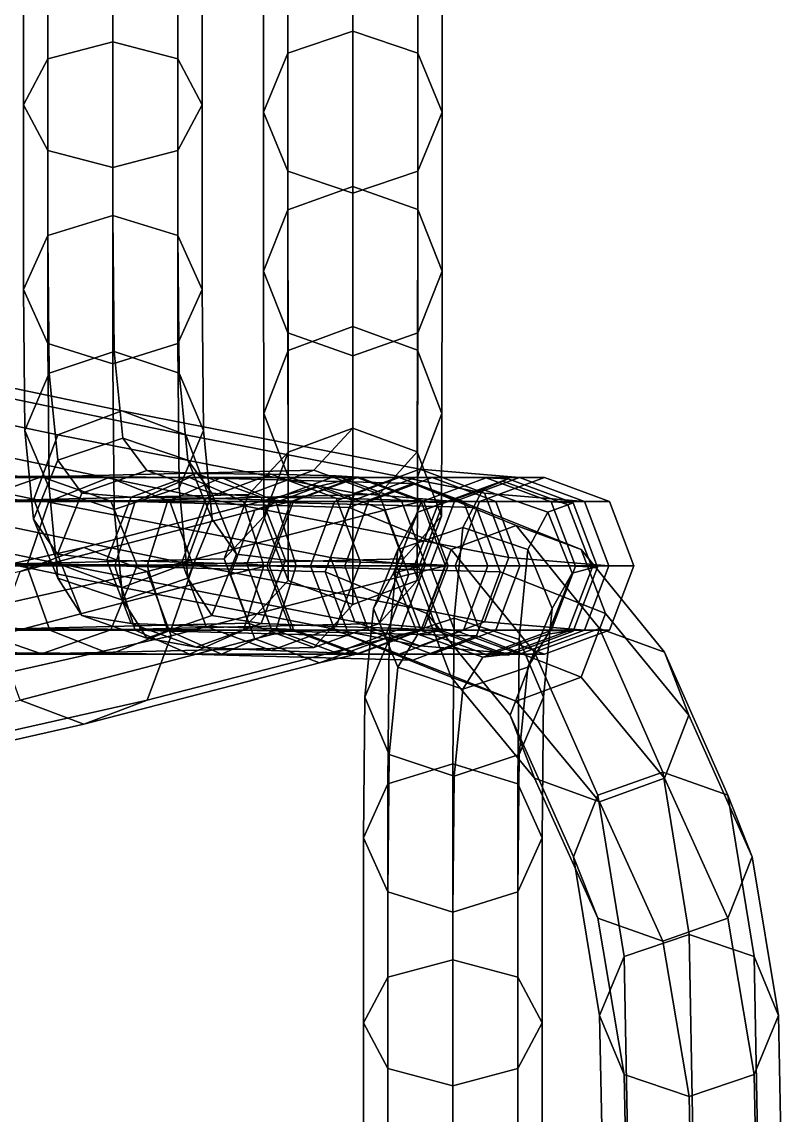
# Model space of a CAD drawing. Extents: x -10488 to 99756, y -124897 to 159397.
# Drawn here: x 80747 to 99756, y -13782 to 13546 of the extents above; entities that cross this region are included whole.
import ezdxf

# ---------------------------------------------------------------- set-up
doc = ezdxf.new("R2010")
doc.units = 0

msp = doc.modelspace()

# ---------------------------------------------------------------- linework, layer by layer
for points in [[(81396.203125, 12617.636719, -180834.734375), (83021.203125, 13046.488281, -181221.421875), (83021.203125, 18134.632813, -176737.9375), (81396.203125, 17818.626953, -176256.90625)], [(83021.203125, 13046.488281, -181221.421875), (84646.203125, 12617.636719, -180834.734375), (84646.203125, 17818.626953, -176256.90625), (83021.203125, 18134.632813, -176737.9375)], [(80786.828125, 11474.033203, -179803.578125), (81396.203125, 12617.636719, -180834.734375), (81396.203125, 17818.626953, -176256.90625), (80786.828125, 16975.945313, -174974.15625)], [(85255.578125, 11474.033203, -179803.578125), (85255.578125, 16975.945313, -174974.15625), (84646.203125, 17818.626953, -176256.90625), (84646.203125, 12617.636719, -180834.734375)], [(87396.203125, 17366.052734, -202742), (89021.203125, 17858.056641, -202438.875), (89021.15625, 13314.003906, -196696.703125), (87396.5, 12761.798828, -196919.015625)], [(89021.203125, 17858.056641, -202438.875), (90646.203125, 17366.052734, -202742), (90645.820313, 12762.0625, -196918.984375), (89021.15625, 13314.003906, -196696.703125)], [(86786.828125, 16054.041016, -203550.328125), (87396.203125, 17366.052734, -202742), (87396.5, 12761.798828, -196919.015625), (86787.25, 11289.683594, -197511.828125)], [(91255.578125, 16054.041016, -203550.328125), (91255.070313, 11289.786133, -197511.78125), (90645.820313, 12762.0625, -196918.984375), (90646.203125, 17366.052734, -202742)], [(81396.203125, 10330.428711, -178772.421875), (80786.828125, 11474.033203, -179803.578125), (80786.828125, 16975.945313, -174974.15625), (81396.203125, 16133.265625, -173691.390625)], [(84646.203125, 10330.428711, -178772.421875), (84646.203125, 16133.265625, -173691.390625), (85255.578125, 16975.945313, -174974.15625), (85255.578125, 11474.033203, -179803.578125)], [(81396.203125, 10330.428711, -178772.421875), (81396.203125, 16133.265625, -173691.390625), (83021.203125, 15817.260742, -173210.34375), (83021.203125, 9901.577148, -178385.734375)], [(83021.203125, 9901.577148, -178385.734375), (83021.203125, 15817.260742, -173210.34375), (84646.203125, 16133.265625, -173691.390625), (84646.203125, 10330.428711, -178772.421875)], [(87396.203125, 14742.02832, -204358.65625), (86786.828125, 16054.041016, -203550.328125), (86787.25, 11289.683594, -197511.828125), (87396.5, 9817.597656, -198104.625)], [(90646.203125, 14742.02832, -204358.65625), (90645.820313, 9817.482422, -198104.59375), (91255.070313, 11289.786133, -197511.78125), (91255.578125, 16054.041016, -203550.328125)], [(87396.203125, 14742.02832, -204358.65625), (87396.5, 9817.597656, -198104.625), (89021.15625, 9265.466797, -198326.90625), (89021.203125, 14250.023438, -204661.78125)], [(89021.203125, 14250.023438, -204661.78125), (89021.15625, 9265.466797, -198326.90625), (90645.820313, 9817.482422, -198104.59375), (90646.203125, 14742.02832, -204358.65625)], [(87396.5, 12761.798828, -196919.015625), (89021.15625, 13314.003906, -196696.703125), (89020.835938, 9427.728516, -189917.59375), (87398.546875, 8849.886719, -190074.25)], [(89021.15625, 13314.003906, -196696.703125), (90645.820313, 12762.0625, -196918.984375), (90643.125, 8851.998047, -190074), (89020.835938, 9427.728516, -189917.59375)], [(81396.203125, 8201.693359, -185855.765625), (83021.203125, 8707.628906, -186160.0625), (83021.203125, 13046.488281, -181221.421875), (81396.203125, 12617.636719, -180834.734375)], [(83021.203125, 8707.628906, -186160.0625), (84646.203125, 8201.693359, -185855.765625), (84646.203125, 12617.636719, -180834.734375), (83021.203125, 13046.488281, -181221.421875)], [(80786.828125, 6852.533691, -185044.28125), (81396.203125, 8201.693359, -185855.765625), (81396.203125, 12617.636719, -180834.734375), (80786.828125, 11474.033203, -179803.578125)], [(85255.578125, 6852.533691, -185044.28125), (85255.578125, 11474.033203, -179803.578125), (84646.203125, 12617.636719, -180834.734375), (84646.203125, 8201.693359, -185855.765625)], [(86787.25, 11289.683594, -197511.828125), (87396.5, 12761.798828, -196919.015625), (87398.546875, 8849.886719, -190074.25), (86790.1875, 7312.435547, -190491.71875)], [(91255.070313, 11289.786133, -197511.78125), (91251.484375, 7313.256348, -190491.390625), (90643.125, 8851.998047, -190074), (90645.820313, 12762.0625, -196918.984375)], [(81396.203125, 5503.374023, -184232.8125), (80786.828125, 6852.533691, -185044.28125), (80786.828125, 11474.033203, -179803.578125), (81396.203125, 10330.428711, -178772.421875)], [(84646.203125, 5503.374023, -184232.8125), (84646.203125, 10330.428711, -178772.421875), (85255.578125, 11474.033203, -179803.578125), (85255.578125, 6852.533691, -185044.28125)], [(87396.5, 9817.597656, -198104.625), (86787.25, 11289.683594, -197511.828125), (86790.1875, 7312.435547, -190491.71875), (87398.546875, 5775.208496, -190909.09375)], [(90645.820313, 9817.482422, -198104.59375), (90643.125, 5774.291016, -190908.875), (91251.484375, 7313.256348, -190491.390625), (91255.070313, 11289.786133, -197511.78125)], [(81396.203125, 5503.374023, -184232.8125), (81396.203125, 10330.428711, -178772.421875), (83021.203125, 9901.577148, -178385.734375), (83021.203125, 4997.439453, -183928.515625)], [(83021.203125, 4997.439453, -183928.515625), (83021.203125, 9901.577148, -178385.734375), (84646.203125, 10330.428711, -178772.421875), (84646.203125, 5503.374023, -184232.8125)], [(87396.5, 9817.597656, -198104.625), (87398.546875, 5775.208496, -190909.09375), (89020.835938, 5197.963867, -191065.515625), (89021.15625, 9265.466797, -198326.90625)], [(89021.15625, 9265.466797, -198326.90625), (89020.835938, 5197.963867, -191065.515625), (90643.125, 5774.291016, -190908.875), (90645.820313, 9817.482422, -198104.59375)], [(89020.140625, 5927.385742, -182869.0625), (87402.929688, 5332.072266, -182989.203125), (87398.546875, 8849.886719, -190074.25), (89020.835938, 9427.728516, -189917.59375)], [(90637.351563, 5338.141602, -182920.828125), (89020.140625, 5927.385742, -182869.0625), (89020.835938, 9427.728516, -189917.59375), (90643.125, 8851.998047, -190074)], [(86790.1875, 7312.435547, -190491.71875), (87398.546875, 8849.886719, -190074.25), (87402.929688, 5332.072266, -182989.203125), (86796.476563, 3754.517578, -183231.25)], [(91251.484375, 7313.256348, -190491.390625), (91243.8125, 3756.877197, -183137.25), (90637.351563, 5338.141602, -182920.828125), (90643.125, 8851.998047, -190074)], [(81427.453125, 4767.807129, -191434.546875), (83052.453125, 5306.128418, -191698.171875), (83021.203125, 8707.628906, -186160.0625), (81396.203125, 8201.693359, -185855.765625)], [(83052.453125, 5306.128418, -191698.171875), (84677.453125, 4767.807129, -191434.546875), (84646.203125, 8201.693359, -185855.765625), (83021.203125, 8707.628906, -186160.0625)], [(80818.078125, 3332.283203, -190731.53125), (81427.453125, 4767.807129, -191434.546875), (81396.203125, 8201.693359, -185855.765625), (80786.828125, 6852.533691, -185044.28125)], [(85286.828125, 3332.283203, -190731.53125), (85255.578125, 6852.533691, -185044.28125), (84646.203125, 8201.693359, -185855.765625), (84677.453125, 4767.807129, -191434.546875)], [(87398.546875, 5775.208496, -190909.09375), (86790.1875, 7312.435547, -190491.71875), (86796.476563, 3754.517578, -183231.25), (87402.9375, 2177.606201, -183447.65625)], [(90643.125, 5774.291016, -190908.875), (90637.351563, 2174.969238, -183379.3125), (91243.8125, 3756.877197, -183137.25), (91251.484375, 7313.256348, -190491.390625)], [(68262.5625, 6950.715332, -131758.921875), (83243.015625, 3825.715332, -119974.117188), (81644.054688, 3223.247314, -118565.539063), (66712.429688, 6348.247559, -130011.34375)], [(69818.679688, 6348.247559, -133505.65625), (84844.054688, 3223.247314, -121382.40625), (83243.015625, 3825.715332, -119974.117188), (68262.5625, 6950.715332, -131758.921875)], [(81427.453125, 1896.759277, -190028.515625), (80818.078125, 3332.283203, -190731.53125), (80786.828125, 6852.533691, -185044.28125), (81396.203125, 5503.374023, -184232.8125)], [(84677.453125, 1896.759277, -190028.515625), (84646.203125, 5503.374023, -184232.8125), (85255.578125, 6852.533691, -185044.28125), (85286.828125, 3332.283203, -190731.53125)], [(81044.921875, 1616.666748, -118037.265625), (66132.507813, 4741.666992, -129355.820313), (66712.429688, 6348.247559, -130011.34375), (81644.054688, 3223.247314, -118565.539063)], [(84844.054688, 3223.247314, -121382.40625), (69818.679688, 6348.247559, -133505.65625), (70414.578125, 4741.666992, -134158.953125), (85448.742188, 1616.666626, -121909.90625)], [(89020.835938, 5197.963867, -191065.515625), (87398.546875, 5775.208496, -190909.09375), (87402.9375, 2177.606201, -183447.65625), (89020.148438, 1584.008911, -183499.4375)], [(89019.726563, 3392.354004, -176278.40625), (87405.5625, 2786.267578, -176578.328125), (87402.929688, 5332.072266, -182989.203125), (89020.140625, 5927.385742, -182869.0625)], [(90633.890625, 2794.711914, -176035.75), (89019.726563, 3392.354004, -176278.40625), (89020.140625, 5927.385742, -182869.0625), (90637.351563, 5338.141602, -182920.828125)], [(90643.125, 5774.291016, -190908.875), (89020.835938, 5197.963867, -191065.515625), (89020.148438, 1584.008911, -183499.4375), (90637.351563, 2174.969238, -183379.3125)], [(81427.453125, 1896.759277, -190028.515625), (81396.203125, 5503.374023, -184232.8125), (83021.203125, 4997.439453, -183928.515625), (83052.453125, 1358.437866, -189764.890625)], [(83052.453125, 1358.437866, -189764.890625), (83021.203125, 4997.439453, -183928.515625), (84646.203125, 5503.374023, -184232.8125), (84677.453125, 1896.759277, -190028.515625)], [(81646.203125, 2585.907227, -197201.40625), (83271.203125, 3137.566162, -197421.484375), (83052.453125, 5306.128418, -191698.171875), (81427.453125, 4767.807129, -191434.546875)], [(83271.203125, 3137.566162, -197421.484375), (84896.203125, 2585.907227, -197201.390625), (84677.453125, 4767.807129, -191434.546875), (83052.453125, 5306.128418, -191698.171875)], [(86796.476563, 3754.517578, -183231.25), (87402.929688, 5332.072266, -182989.203125), (87405.5625, 2786.267578, -176578.328125), (86800.25, 1183.876953, -176756.421875)], [(91243.8125, 3756.877197, -183137.25), (91239.203125, 1187.160034, -176010.390625), (90633.890625, 2794.711914, -176035.75), (90637.351563, 5338.141602, -182920.828125)], [(81646.835938, 10.08606, -118565.15625), (66720.414063, 3135.085938, -130010.234375), (66132.507813, 4741.666992, -129355.820313), (81044.921875, 1616.666748, -118037.265625)], [(85448.742188, 1616.666626, -121909.90625), (70414.578125, 4741.666992, -134158.953125), (69842.640625, 3135.085938, -133502.3125), (84852.390625, 10.085999, -121381.234375)], [(81036.828125, 1114.817383, -196614.5), (81646.203125, 2585.907227, -197201.40625), (81427.453125, 4767.807129, -191434.546875), (80818.078125, 3332.283203, -190731.53125)], [(85505.578125, 1114.817383, -196614.484375), (85286.828125, 3332.283203, -190731.53125), (84677.453125, 4767.807129, -191434.546875), (84896.203125, 2585.907227, -197201.390625)], [(83243.015625, 3825.715332, -119974.117188), (90694.765625, 2367.381836, -106238.429688), (89073.015625, 1764.914063, -105419.132813), (81644.054688, 3223.247314, -118565.539063)], [(84844.054688, 3223.247314, -121382.40625), (92316.765625, 1764.914063, -107057.695313), (90694.765625, 2367.381836, -106238.429688), (83243.015625, 3825.715332, -119974.117188)], [(87402.9375, 2177.606201, -183447.65625), (86796.476563, 3754.517578, -183231.25), (86800.25, 1183.876953, -176756.421875), (87405.5625, -417.618286, -176731.0625)], [(90637.351563, 2174.969238, -183379.3125), (90633.890625, -421.287231, -176188.5), (91239.203125, 1187.160034, -176010.390625), (91243.8125, 3756.877197, -183137.25)], [(81646.203125, -356.272461, -196027.578125), (81036.828125, 1114.817383, -196614.5), (80818.078125, 3332.283203, -190731.53125), (81427.453125, 1896.759277, -190028.515625)], [(84896.203125, -356.272461, -196027.578125), (84677.453125, 1896.759277, -190028.515625), (85286.828125, 3332.283203, -190731.53125), (85505.578125, 1114.817383, -196614.484375)], [(88046.789063, 2337.612061, -170364.5), (86414.820313, 1730.233765, -171168.53125), (87405.5625, 2786.267578, -176578.328125), (89019.726563, 3392.354004, -176278.40625)], [(89678.75, 1736.303223, -169568.765625), (88046.789063, 2337.612061, -170364.5), (89019.726563, 3392.354004, -176278.40625), (90633.890625, 2794.711914, -176035.75)], [(83250.65625, -592.381775, -119973.046875), (68284.523438, 2532.618164, -131755.84375), (66720.414063, 3135.085938, -130010.234375), (81646.835938, 10.08606, -118565.15625)], [(84852.390625, 10.085999, -121381.234375), (69842.640625, 3135.085938, -133502.3125), (68284.523438, 2532.618164, -131755.84375), (83250.65625, -592.381775, -119973.046875)], [(81044.921875, 1616.666748, -118037.265625), (81644.054688, 3223.247314, -118565.539063), (89073.015625, 1764.914063, -105419.132813), (88464.921875, 158.333344, -105111.882813)], [(82250.367188, 1761.312012, -202974.875), (83875.367188, 2333.295654, -203106.9375), (83271.203125, 3137.566162, -197421.484375), (81646.203125, 2585.907227, -197201.40625)], [(83875.367188, 2333.295654, -203106.9375), (85500.367188, 1761.312012, -202974.875), (84896.203125, 2585.907227, -197201.390625), (83271.203125, 3137.566162, -197421.484375)], [(85448.742188, 1616.666626, -121909.90625), (92925.554688, 158.333328, -107364.84375), (92316.765625, 1764.914063, -107057.695313), (84844.054688, 3223.247314, -121382.40625)], [(86800.25, 1183.876953, -176756.421875), (87405.5625, 2786.267578, -176578.328125), (86414.820313, 1730.233765, -171168.53125), (85802.828125, 120.505867, -171479.5625)], [(91239.203125, 1187.160034, -176010.390625), (90290.742188, 122.865669, -169279.875), (89678.75, 1736.303223, -169568.765625), (90633.890625, 2794.711914, -176035.75)], [(81640.992188, 236.022583, -202622.734375), (82250.367188, 1761.312012, -202974.875), (81646.203125, 2585.907227, -197201.40625), (81036.828125, 1114.817383, -196614.5)], [(86109.742188, 236.022568, -202622.734375), (85505.578125, 1114.817383, -196614.484375), (84896.203125, 2585.907227, -197201.390625), (85500.367188, 1761.312012, -202974.875)], [(74135.601563, 2242.381836, -415566.34375), (84934.335938, 2159.048584, -407461), (83580.171875, 1556.580688, -406001.21875), (73323.101563, 1639.914063, -413658.3125)], [(74948.101563, 1639.914063, -417474.34375), (86288.5, 1556.580688, -408920.78125), (84934.335938, 2159.048584, -407461), (74135.601563, 2242.381836, -415566.34375)], [(81233.96875, 2169.322266, -163352.671875), (79493.625, 1564.977417, -164603.640625), (86414.820313, 1730.233765, -171168.53125), (88046.789063, 2337.612061, -170364.5)], [(82974.3125, 1567.088501, -162102.171875), (81233.96875, 2169.322266, -163352.671875), (88046.789063, 2337.612061, -170364.5), (89678.75, 1736.303223, -169568.765625)], [(83479.53125, 1667.966675, -209810.859375), (85104.53125, 2260.275146, -209854.875), (83875.367188, 2333.295654, -203106.9375), (82250.367188, 1761.312012, -202974.875)], [(85354.539063, 1641.111816, -218474.03125), (86979.539063, 2242.312256, -218479.53125), (85104.53125, 2260.275146, -209854.875), (83479.53125, 1667.966675, -209810.859375)], [(85104.53125, 2260.275146, -209854.875), (86729.53125, 1667.966675, -209810.859375), (85500.367188, 1761.312012, -202974.875), (83875.367188, 2333.295654, -203106.9375)], [(86979.539063, 2242.312256, -218479.53125), (88604.539063, 1641.111816, -218474.03125), (86729.53125, 1667.966675, -209810.859375), (85104.53125, 2260.275146, -209854.875)], [(86979.539063, 1592.539673, -227327), (88604.539063, 2195.01001, -227327), (86979.539063, 2242.312256, -218479.53125), (85354.539063, 1641.111816, -218474.03125)], [(88604.539063, 2195.01001, -227327), (90229.539063, 1592.539673, -227327), (88604.539063, 1641.111816, -218474.03125), (86979.539063, 2242.312256, -218479.53125)], [(86979.539063, 1592.539673, -227327), (87542.039063, 1566.281128, -234854.796875), (89167.039063, 2168.750488, -234888.640625), (88604.539063, 2195.01001, -227327)], [(88604.539063, 2195.01001, -227327), (89167.039063, 2168.750488, -234888.640625), (90792.039063, 1566.281128, -234922.5), (90229.539063, 1592.539673, -227327)], [(90694.765625, 2367.381836, -106238.429688), (93187.875, 2159.048584, -83733.328125), (91562.875, 1556.580688, -83462.5), (89073.015625, 1764.914063, -105419.132813)], [(92316.765625, 1764.914063, -107057.695313), (94812.875, 1556.580688, -84004.164063), (93187.875, 2159.048584, -83733.328125), (90694.765625, 2367.381836, -106238.429688)], [(81233.96875, 2169.322266, -163352.671875), (64779.226563, 2160.332764, -153662.046875), (62815.15625, 1557.630249, -154955.546875), (79493.625, 1564.977417, -164603.640625)], [(82974.3125, 1567.088501, -162102.171875), (66743.296875, 1557.894165, -152368.59375), (64779.226563, 2160.332764, -153662.046875), (81233.96875, 2169.322266, -163352.671875)], [(82932.3125, 2159.048584, -311578.34375), (67827.625, 2159.048584, -301321.625), (66537.390625, 1556.580688, -303040.1875), (81423.75, 1556.580688, -312976.8125)], [(84448.75, 1556.580688, -310183.65625), (69140.515625, 1556.580688, -299613.90625), (67827.625, 2159.048584, -301321.625), (82932.3125, 2159.048584, -311578.34375)], [(85740.171875, 2159.048584, 21514.478516), (76081.015625, 2159.048584, 31225.990234), (75268.515625, 1556.580688, 29106.71875), (84386, 1556.580688, 19984.271484)], [(87094.335938, 1556.580688, 23044.6875), (76893.515625, 1556.580688, 33345.257813), (76081.015625, 2159.048584, 31225.990234), (85740.171875, 2159.048584, 21514.478516)], [(82294.335938, 409.048431, -262991.0625), (88190.757813, 1940.57251, -252413.5625), (86570.445313, 1338.104614, -251584.3125), (80706.835938, -193.419357, -261502.84375)], [(90176.757813, 2157.733398, -320386.78125), (82932.3125, 2159.048584, -311578.34375), (81423.75, 1556.580688, -312976.8125), (88566.3125, 1555.265503, -321204.8125)], [(83881.835938, -193.419357, -264479.25), (89811.070313, 1338.104614, -253242.8125), (88190.757813, 1940.57251, -252413.5625), (82294.335938, 409.048431, -262991.0625)], [(91788.1875, 1555.265503, -319569.21875), (84448.75, 1556.580688, -310183.65625), (82932.3125, 2159.048584, -311578.34375), (90176.757813, 2157.733398, -320386.78125)], [(84934.335938, 2159.048584, -407461), (90520.757813, 2008.540039, -395324.125), (88929.617188, 1406.558472, -394501.875), (83580.171875, 1556.580688, -406001.21875)], [(91006.90625, 2159.048584, 8714.570313), (85740.171875, 2159.048584, 21514.478516), (84386, 1556.580688, 19984.271484), (89415.765625, 1556.580688, 7880.06543)], [(86288.5, 1556.580688, -408920.78125), (92111.90625, 1406.558472, -396153.28125), (90520.757813, 2008.540039, -395324.125), (84934.335938, 2159.048584, -407461)], [(92598.054688, 1556.580688, 9549.075195), (87094.335938, 1556.580688, 23044.6875), (85740.171875, 2159.048584, 21514.478516), (91006.90625, 2159.048584, 8714.570313)], [(88190.757813, 1940.57251, -252413.5625), (89104.53125, 2161.240723, -242704.984375), (87479.53125, 1558.772461, -242434.15625), (86570.445313, 1338.104614, -251584.3125)], [(89020.148438, 1584.008911, -183499.4375), (87402.9375, 2177.606201, -183447.65625), (87405.5625, -417.618286, -176731.0625), (89019.726563, -1021.317017, -176488.421875)], [(87542.039063, 1566.281128, -234854.796875), (87479.53125, 1558.772461, -242434.15625), (89104.53125, 2161.240723, -242704.984375), (89167.039063, 2168.750488, -234888.640625)], [(89811.070313, 1338.104614, -253242.8125), (90729.53125, 1558.772461, -242975.8125), (89104.53125, 2161.240723, -242704.984375), (88190.757813, 1940.57251, -252413.5625)], [(92354.53125, 2148.528076, -327128.375), (90176.757813, 2157.733398, -320386.78125), (88566.3125, 1555.265503, -321204.8125), (90729.53125, 1546.059448, -327399.1875)], [(90520.757813, 2008.540039, -395324.125), (93104.53125, 954.981079, -380931.9375), (91479.53125, 356.403168, -380688.78125), (88929.617188, 1406.558472, -394501.875)], [(90637.351563, 2174.969238, -183379.3125), (89020.148438, 1584.008911, -183499.4375), (89019.726563, -1021.317017, -176488.421875), (90633.890625, -421.287231, -176188.5)], [(89167.039063, 2168.750488, -234888.640625), (89104.53125, 2161.240723, -242704.984375), (90729.53125, 1558.772461, -242975.8125), (90792.039063, 1566.281128, -234922.5)], [(93187.875, 2159.048584, -13410.416016), (91006.90625, 2159.048584, 8714.570313), (89415.765625, 1556.580688, 7880.06543), (91562.875, 1556.580688, -13681.25)], [(93979.53125, 1546.059448, -326857.53125), (91788.1875, 1555.265503, -319569.21875), (90176.757813, 2157.733398, -320386.78125), (92354.53125, 2148.528076, -327128.375)], [(92111.90625, 1406.558472, -396153.28125), (94729.53125, 356.403168, -381230.46875), (93104.53125, 954.981079, -380931.9375), (90520.757813, 2008.540039, -395324.125)], [(91146.203125, 1476.540283, -335455.96875), (90646.203125, 1287.466187, -340545.90625), (92271.203125, 1859.450439, -340677.96875), (92771.203125, 2068.849365, -335500)], [(92354.53125, 2148.528076, -327128.375), (90729.53125, 1546.059448, -327399.1875), (91281.617188, 1521.587646, -331597.25), (92906.617188, 2122.787598, -331568.90625)], [(94812.875, 1556.580688, -13139.583008), (92598.054688, 1556.580688, 9549.075195), (91006.90625, 2159.048584, 8714.570313), (93187.875, 2159.048584, -13410.416016)], [(92906.617188, 2122.787598, -331568.90625), (91281.617188, 1521.587646, -331597.25), (91146.203125, 1476.540283, -335455.96875), (92771.203125, 2068.849365, -335500)], [(91562.875, 1556.580688, -13681.25), (92187.875, 1556.580688, -48517.96875), (93812.875, 2159.048584, -48517.96875), (93187.875, 2159.048584, -13410.416016)], [(92187.875, 1556.580688, -48517.96875), (91562.875, 1556.580688, -83462.5), (93187.875, 2159.048584, -83733.328125), (93812.875, 2159.048584, -48517.96875)], [(92771.203125, 2068.849365, -335500), (92271.203125, 1859.450439, -340677.96875), (93896.203125, 1287.466187, -340545.90625), (94396.203125, 1476.540283, -335455.96875)], [(93979.53125, 1546.059448, -326857.53125), (92354.53125, 2148.528076, -327128.375), (92906.617188, 2122.787598, -331568.90625), (94531.617188, 1521.587646, -331529.5625)], [(94531.617188, 1521.587646, -331529.5625), (92906.617188, 2122.787598, -331568.90625), (92771.203125, 2068.849365, -335500), (94396.203125, 1476.540283, -335455.96875)], [(93187.875, 2159.048584, -13410.416016), (93812.875, 2159.048584, -48517.96875), (95437.875, 1556.580688, -48517.96875), (94812.875, 1556.580688, -13139.583008)], [(93812.875, 2159.048584, -48517.96875), (93187.875, 2159.048584, -83733.328125), (94812.875, 1556.580688, -84004.164063), (95437.875, 1556.580688, -48517.96875)], [(83072.359375, -50, -405453.78125), (73018.414063, 33.333336, -412942.8125), (73323.101563, 1639.914063, -413658.3125), (83580.171875, 1556.580688, -406001.21875)], [(86288.5, 1556.580688, -408920.78125), (74948.101563, 1639.914063, -417474.34375), (75252.789063, 33.333336, -418189.875), (86796.3125, -50, -409468.21875)], [(85802.828125, 120.505867, -171479.5625), (86414.820313, 1730.233765, -171168.53125), (79493.625, 1564.977417, -164603.640625), (78841, -43.148949, -165073.3125)], [(81646.203125, -356.272461, -196027.578125), (81427.453125, 1896.759277, -190028.515625), (83052.453125, 1358.437866, -189764.890625), (83271.203125, -907.931274, -195807.484375)], [(82870.15625, 88.477722, -209693.46875), (83479.53125, 1667.966675, -209810.859375), (82250.367188, 1761.312012, -202974.875), (81640.992188, 236.022583, -202622.734375)], [(84745.164063, 37.910873, -218459.34375), (85354.539063, 1641.111816, -218474.03125), (83479.53125, 1667.966675, -209810.859375), (82870.15625, 88.477722, -209693.46875)], [(90290.742188, 122.865669, -169279.875), (83626.9375, -42.328156, -161633.78125), (82974.3125, 1567.088501, -162102.171875), (89678.75, 1736.303223, -169568.765625)], [(83271.203125, -907.931274, -195807.484375), (83052.453125, 1358.437866, -189764.890625), (84677.453125, 1896.759277, -190028.515625), (84896.203125, -356.272461, -196027.578125)], [(86370.164063, -14.047668, -227327), (86979.539063, 1592.539673, -227327), (85354.539063, 1641.111816, -218474.03125), (84745.164063, 37.910873, -218459.34375)], [(87338.90625, 88.477722, -209693.46875), (86109.742188, 236.022568, -202622.734375), (85500.367188, 1761.312012, -202974.875), (86729.53125, 1667.966675, -209810.859375)], [(89213.914063, 37.910873, -218459.34375), (87338.90625, 88.477722, -209693.46875), (86729.53125, 1667.966675, -209810.859375), (88604.539063, 1641.111816, -218474.03125)], [(88464.921875, 158.333344, -105111.882813), (89073.015625, 1764.914063, -105419.132813), (91562.875, 1556.580688, -83462.5), (90953.5, -50, -83360.9375)], [(90838.914063, -14.047668, -227327), (89213.914063, 37.910873, -218459.34375), (88604.539063, 1641.111816, -218474.03125), (90229.539063, 1592.539673, -227327)], [(90646.203125, 1287.466187, -340545.90625), (90146.203125, 356.282959, -346472.40625), (91771.203125, 907.941833, -346692.5), (92271.203125, 1859.450439, -340677.96875)], [(92271.203125, 1859.450439, -340677.96875), (91771.203125, 907.941833, -346692.5), (93396.203125, 356.282898, -346472.40625), (93896.203125, 1287.466187, -340545.90625)], [(92925.554688, 158.333328, -107364.84375), (95422.25, -50, -84105.726563), (94812.875, 1556.580688, -84004.164063), (92316.765625, 1764.914063, -107057.695313)], [(66079.484375, -50, -303697.0625), (80867.0625, -50, -313505.59375), (81423.75, 1556.580688, -312976.8125), (66537.390625, 1556.580688, -303040.1875)], [(67479.820313, -49.041019, -151883.625), (66743.296875, 1557.894165, -152368.59375), (82974.3125, 1567.088501, -162102.171875), (83626.9375, -42.328156, -161633.78125)], [(69658.78125, -50, -298985.9375), (69140.515625, 1556.580688, -299613.90625), (84448.75, 1556.580688, -310183.65625), (85026.4375, -50, -309664.9375)], [(84386, 1556.580688, 19984.271484), (75268.515625, 1556.580688, 29106.71875), (74963.828125, -50, 28311.992188), (83878.1875, -50, 19410.441406)], [(87602.148438, -50, 23618.515625), (77198.203125, -50, 34139.988281), (76893.515625, 1556.580688, 33345.257813), (87094.335938, 1556.580688, 23044.6875)], [(81423.75, 1556.580688, -312976.8125), (80867.0625, -50, -313505.59375), (87963.523438, -51.315434, -321512.125), (88566.3125, 1555.265503, -321204.8125)], [(81646.835938, 10.08606, -118565.15625), (81044.921875, 1616.666748, -118037.265625), (88464.921875, 158.333344, -105111.882813), (89073.367188, -1448.247314, -105419.078125)], [(83580.171875, 1556.580688, -406001.21875), (88929.617188, 1406.558472, -394501.875), (88332.9375, -198.725586, -394201.46875), (83072.359375, -50, -405453.78125)], [(83878.1875, -50, 19410.441406), (88819.085938, -50, 7567.125488), (89415.765625, 1556.580688, 7880.06543), (84386, 1556.580688, 19984.271484)], [(84448.75, 1556.580688, -310183.65625), (91788.1875, 1555.265503, -319569.21875), (92393.601563, -51.315426, -319263.15625), (85026.4375, -50, -309664.9375)], [(84852.390625, 10.085999, -121381.234375), (92317.8125, -1448.247314, -107057.546875), (92925.554688, 158.333328, -107364.84375), (85448.742188, 1616.666626, -121909.90625)], [(86570.445313, 1338.104614, -251584.3125), (87479.53125, 1558.772461, -242434.15625), (86870.15625, -47.809525, -242332.578125), (85962.828125, -268.476196, -251273.34375)], [(86796.3125, -50, -409468.21875), (92708.585938, -198.725586, -396472.15625), (92111.90625, 1406.558472, -396153.28125), (86288.5, 1556.580688, -408920.78125)], [(86370.164063, -14.047668, -227327), (86932.664063, -40.303581, -234842.09375), (87542.039063, 1566.281128, -234854.796875), (86979.539063, 1592.539673, -227327)], [(86932.664063, -40.303581, -234842.09375), (86870.15625, -47.809525, -242332.578125), (87479.53125, 1558.772461, -242434.15625), (87542.039063, 1566.281128, -234854.796875)], [(87094.335938, 1556.580688, 23044.6875), (92598.054688, 1556.580688, 9549.075195), (93194.734375, -50, 9862.014648), (87602.148438, -50, 23618.515625)], [(88566.3125, 1555.265503, -321204.8125), (87963.523438, -51.315434, -321512.125), (90120.15625, -60.52346, -327500.75), (90729.53125, 1546.059448, -327399.1875)], [(88929.617188, 1406.558472, -394501.875), (91479.53125, 356.403168, -380688.78125), (90870.15625, -1239.804688, -380661.03125), (88332.9375, -198.725586, -394201.46875)], [(88819.085938, -50, 7567.125488), (90953.5, -50, -13782.8125), (91562.875, 1556.580688, -13681.25), (89415.765625, 1556.580688, 7880.06543)], [(90418.6875, -268.476196, -253553.78125), (91338.90625, -47.809547, -243077.375), (90729.53125, 1558.772461, -242975.8125), (89811.070313, 1338.104614, -253242.8125)], [(91146.203125, 1476.540283, -335455.96875), (90536.828125, -102.950516, -335338.5625), (90036.828125, -237.82518, -340193.78125), (90646.203125, 1287.466187, -340545.90625)], [(90120.15625, -60.52346, -327500.75), (90672.242188, -81.612, -331595.28125), (91281.617188, 1521.587646, -331597.25), (90729.53125, 1546.059448, -327399.1875)], [(91401.414063, -40.303604, -234935.1875), (90838.914063, -14.047668, -227327), (90229.539063, 1592.539673, -227327), (90792.039063, 1566.281128, -234922.5)], [(90672.242188, -81.612, -331595.28125), (90536.828125, -102.950516, -335338.5625), (91146.203125, 1476.540283, -335455.96875), (91281.617188, 1521.587646, -331597.25)], [(91338.90625, -47.809547, -243077.375), (91401.414063, -40.303604, -234935.1875), (90792.039063, 1566.281128, -234922.5), (90729.53125, 1558.772461, -242975.8125)], [(90953.5, -50, -13782.8125), (91578.5, -50, -48517.96875), (92187.875, 1556.580688, -48517.96875), (91562.875, 1556.580688, -13681.25)], [(91578.5, -50, -48517.96875), (90953.5, -50, -83360.9375), (91562.875, 1556.580688, -83462.5), (92187.875, 1556.580688, -48517.96875)], [(91788.1875, 1555.265503, -319569.21875), (93979.53125, 1546.059448, -326857.53125), (94588.90625, -60.523415, -326755.96875), (92393.601563, -51.315426, -319263.15625)], [(92708.585938, -198.725586, -396472.15625), (95338.90625, -1239.804688, -381405.8125), (94729.53125, 356.403168, -381230.46875), (92111.90625, 1406.558472, -396153.28125)], [(92598.054688, 1556.580688, 9549.075195), (94812.875, 1556.580688, -13139.583008), (95422.25, -50, -13038.020508), (93194.734375, -50, 9862.014648)], [(94396.203125, 1476.540283, -335455.96875), (93896.203125, 1287.466187, -340545.90625), (94505.578125, -237.825211, -340193.78125), (95005.578125, -102.950516, -335338.59375)], [(93979.53125, 1546.059448, -326857.53125), (94531.617188, 1521.587646, -331529.5625), (95140.992188, -81.611961, -331502.1875), (94588.90625, -60.523415, -326755.96875)], [(94531.617188, 1521.587646, -331529.5625), (94396.203125, 1476.540283, -335455.96875), (95005.578125, -102.950516, -335338.59375), (95140.992188, -81.611961, -331502.1875)], [(95422.25, -50, -13038.020508), (94812.875, 1556.580688, -13139.583008), (95437.875, 1556.580688, -48517.96875), (96047.25, -50, -48517.96875)], [(96047.25, -50, -48517.96875), (95437.875, 1556.580688, -48517.96875), (94812.875, 1556.580688, -84004.164063), (95422.25, -50, -84105.726563)], [(80706.835938, -193.419357, -261502.84375), (86570.445313, 1338.104614, -251584.3125), (85962.828125, -268.476196, -251273.34375), (80111.523438, -1800.000122, -260944.78125)], [(82250.367188, -1289.266846, -202270.59375), (81640.992188, 236.022583, -202622.734375), (81036.828125, 1114.817383, -196614.5), (81646.203125, -356.272461, -196027.578125)], [(84477.148438, -1800.000122, -265037.28125), (90418.6875, -268.476196, -253553.78125), (89811.070313, 1338.104614, -253242.8125), (83881.835938, -193.419357, -264479.25)], [(85500.367188, -1289.266846, -202270.578125), (84896.203125, -356.272461, -196027.578125), (85505.578125, 1114.817383, -196614.484375), (86109.742188, 236.022568, -202622.734375)], [(87405.5625, -417.618286, -176731.0625), (86800.25, 1183.876953, -176756.421875), (85802.828125, 120.505867, -171479.5625), (86414.8125, -1488.578491, -171190.65625)], [(90646.203125, 1287.466187, -340545.90625), (90036.828125, -237.82518, -340193.78125), (89536.828125, -1114.807251, -345885.5), (90146.203125, 356.282959, -346472.40625)], [(90633.890625, -421.287231, -176188.5), (89678.75, -1491.215454, -169590.90625), (90290.742188, 122.865669, -169279.875), (91239.203125, 1187.160034, -176010.390625)], [(93896.203125, 1287.466187, -340545.90625), (93396.203125, 356.282898, -346472.40625), (94005.578125, -1114.807373, -345885.5), (94505.578125, -237.825211, -340193.78125)], [(90146.203125, 356.282959, -346472.40625), (89927.453125, -1896.748779, -352471.46875), (91552.453125, -1358.42749, -352735.09375), (91771.203125, 907.941833, -346692.5)], [(91479.53125, 356.403168, -380688.78125), (93104.53125, 954.981079, -380931.9375), (95187.867188, -1621.789185, -366409.46875), (93562.867188, -2211.705811, -366460.875)], [(91771.203125, 907.941833, -346692.5), (91552.453125, -1358.42749, -352735.09375), (93177.453125, -1896.748779, -352471.46875), (93396.203125, 356.282898, -346472.40625)], [(93104.53125, 954.981079, -380931.9375), (94729.53125, 356.403168, -381230.46875), (96812.867188, -2211.705811, -366528.59375), (95187.867188, -1621.789185, -366409.46875)], [(67826.773438, -2872.20166, -273315.375), (82294.335938, 409.048431, -262991.0625), (80706.835938, -193.419357, -261502.84375), (66309.585938, -3474.669189, -271338.90625)], [(69343.960938, -3474.669434, -275291.875), (83881.835938, -193.419357, -264479.25), (82294.335938, 409.048431, -262991.0625), (67826.773438, -2872.20166, -273315.375)], [(90146.203125, 356.282959, -346472.40625), (89536.828125, -1114.807251, -345885.5), (89318.078125, -3332.271973, -351768.46875), (89927.453125, -1896.748779, -352471.46875)], [(92953.492188, -3784.81665, -366675.5625), (90870.15625, -1239.804688, -380661.03125), (91479.53125, 356.403168, -380688.78125), (93562.867188, -2211.705811, -366460.875)], [(93396.203125, 356.282898, -346472.40625), (93177.453125, -1896.748779, -352471.46875), (93786.828125, -3332.272217, -351768.46875), (94005.578125, -1114.807373, -345885.5)], [(97422.242188, -3784.816895, -366768.6875), (96812.867188, -2211.705811, -366528.59375), (94729.53125, 356.403168, -381230.46875), (95338.90625, -1239.804688, -381405.8125)], [(83580.171875, -1656.580688, -406001.21875), (73323.101563, -1573.247314, -413658.3125), (73018.414063, 33.333336, -412942.8125), (83072.359375, -50, -405453.78125)], [(86796.3125, -50, -409468.21875), (75252.789063, 33.333336, -418189.875), (74948.101563, -1573.247314, -417474.34375), (86288.5, -1656.580688, -408920.78125)], [(86414.8125, -1488.578491, -171190.65625), (85802.828125, 120.505867, -171479.5625), (78841, -43.148949, -165073.3125), (79493.625, -1651.051514, -164604.921875)], [(83479.53125, -1491.01123, -209576.09375), (82870.15625, 88.477722, -209693.46875), (81640.992188, 236.022583, -202622.734375), (82250.367188, -1289.266846, -202270.59375)], [(90695.71875, -2050.715088, -106238.296875), (83250.65625, -592.381775, -119973.046875), (81646.835938, 10.08606, -118565.15625), (89073.367188, -1448.247314, -105419.078125)], [(85354.539063, -1565.290161, -218444.671875), (84745.164063, 37.910873, -218459.34375), (82870.15625, 88.477722, -209693.46875), (83479.53125, -1491.01123, -209576.09375)], [(89678.75, -1491.215454, -169590.90625), (82974.3125, -1651.96875, -162103.453125), (83626.9375, -42.328156, -161633.78125), (90290.742188, 122.865669, -169279.875)], [(92317.8125, -1448.247314, -107057.546875), (84852.390625, 10.085999, -121381.234375), (83250.65625, -592.381775, -119973.046875), (90695.71875, -2050.715088, -106238.296875)], [(86979.539063, -1620.63501, -227326.984375), (86370.164063, -14.047668, -227327), (84745.164063, 37.910873, -218459.34375), (85354.539063, -1565.290161, -218444.671875)], [(86729.53125, -1491.01123, -209576.09375), (85500.367188, -1289.266846, -202270.578125), (86109.742188, 236.022568, -202622.734375), (87338.90625, 88.477722, -209693.46875)], [(88604.539063, -1565.290161, -218444.671875), (86729.53125, -1491.01123, -209576.09375), (87338.90625, 88.477722, -209693.46875), (89213.914063, 37.910873, -218459.34375)], [(89073.367188, -1448.247314, -105419.078125), (88464.921875, 158.333344, -105111.882813), (90953.5, -50, -83360.9375), (91562.875, -1656.580688, -83462.5)], [(90229.539063, -1620.63501, -227326.984375), (88604.539063, -1565.290161, -218444.671875), (89213.914063, 37.910873, -218459.34375), (90838.914063, -14.047668, -227327)], [(92317.8125, -1448.247314, -107057.546875), (94812.875, -1656.580688, -84004.164063), (95422.25, -50, -84105.726563), (92925.554688, 158.333328, -107364.84375)], [(66597.765625, -1656.580688, -303069.0625), (81444.75, -1656.580688, -312986.875), (80867.0625, -50, -313505.59375), (66079.484375, -50, -303697.0625)], [(66743.296875, -1656.00415, -152368.75), (67479.820313, -49.041019, -151883.625), (83626.9375, -42.328156, -161633.78125), (82974.3125, -1651.96875, -162103.453125)], [(69200.890625, -1656.580688, -299642.8125), (69658.78125, -50, -298985.9375), (85026.4375, -50, -309664.9375), (84469.75, -1656.580688, -310193.6875)], [(83881.835938, -193.419357, -264479.25), (69343.960938, -3474.669434, -275291.875), (69912.90625, -5081.25, -276033.03125), (84477.148438, -1800.000122, -265037.28125)], [(83878.1875, -50, 19410.441406), (74963.828125, -50, 28311.992188), (75268.515625, -1656.580688, 29106.71875), (84386, -1656.580688, 19984.271484)], [(87094.335938, -1656.580688, 23044.6875), (76893.515625, -1656.580688, 33345.257813), (77198.203125, -50, 34139.988281), (87602.148438, -50, 23618.515625)], [(80111.523438, -1800.000122, -260944.78125), (85962.828125, -268.476196, -251273.34375), (86570.445313, -1875.057129, -251584.3125), (80706.835938, -3406.580811, -261502.84375)], [(80867.0625, -50, -313505.59375), (81444.75, -1656.580688, -312986.875), (88568.9375, -1657.896362, -321206.0625), (87963.523438, -51.315434, -321512.125)], [(83072.359375, -50, -405453.78125), (88332.9375, -198.725586, -394201.46875), (88929.617188, -1804.009644, -394520.3125), (83580.171875, -1656.580688, -406001.21875)], [(84386, -1656.580688, 19984.271484), (89415.765625, -1656.580688, 7880.06543), (88819.085938, -50, 7567.125488), (83878.1875, -50, 19410.441406)], [(83881.835938, -3406.580811, -264479.21875), (89811.070313, -1875.057129, -253242.8125), (90418.6875, -268.476196, -253553.78125), (84477.148438, -1800.000122, -265037.28125)], [(85026.4375, -50, -309664.9375), (92393.601563, -51.315426, -319263.15625), (91790.8125, -1657.896362, -319570.46875), (84469.75, -1656.580688, -310193.6875)], [(85962.828125, -268.476196, -251273.34375), (86870.15625, -47.809525, -242332.578125), (87479.53125, -1654.391602, -242434.140625), (86570.445313, -1875.057129, -251584.3125)], [(86288.5, -1656.580688, -408920.78125), (92111.90625, -1804.009644, -396171.71875), (92708.585938, -198.725586, -396472.15625), (86796.3125, -50, -409468.21875)], [(86979.539063, -1620.63501, -227326.984375), (87542.039063, -1646.888306, -234854.78125), (86932.664063, -40.303581, -234842.09375), (86370.164063, -14.047668, -227327)], [(87542.039063, -1646.888306, -234854.78125), (87479.53125, -1654.391602, -242434.140625), (86870.15625, -47.809525, -242332.578125), (86932.664063, -40.303581, -234842.09375)], [(87602.148438, -50, 23618.515625), (93194.734375, -50, 9862.014648), (92598.054688, -1656.580688, 9549.075195), (87094.335938, -1656.580688, 23044.6875)], [(87963.523438, -51.315434, -321512.125), (88568.9375, -1657.896362, -321206.0625), (90729.53125, -1667.106323, -327399.1875), (90120.15625, -60.52346, -327500.75)], [(88332.9375, -198.725586, -394201.46875), (90870.15625, -1239.804688, -380661.03125), (91479.53125, -2836.012451, -380836.375), (88929.617188, -1804.009644, -394520.3125)], [(89415.765625, -1656.580688, 7880.06543), (91562.875, -1656.580688, -13681.25), (90953.5, -50, -13782.8125), (88819.085938, -50, 7567.125488)], [(90036.828125, -237.82518, -340193.78125), (90646.203125, -1763.116577, -339841.625), (90146.203125, -2585.897461, -345298.625), (89536.828125, -1114.807251, -345885.5)], [(89811.070313, -1875.057129, -253242.8125), (90729.53125, -1654.391602, -242975.8125), (91338.90625, -47.809547, -243077.375), (90418.6875, -268.476196, -253553.78125)], [(90536.828125, -102.950516, -335338.5625), (91146.203125, -1682.441406, -335221.1875), (90646.203125, -1763.116577, -339841.625), (90036.828125, -237.82518, -340193.78125)], [(90729.53125, -1667.106323, -327399.1875), (91281.617188, -1684.811646, -331567.90625), (90672.242188, -81.612, -331595.28125), (90120.15625, -60.52346, -327500.75)], [(90792.039063, -1646.888306, -234922.484375), (90229.539063, -1620.63501, -227326.984375), (90838.914063, -14.047668, -227327), (91401.414063, -40.303604, -234935.1875)], [(91281.617188, -1684.811646, -331567.90625), (91146.203125, -1682.441406, -335221.1875), (90536.828125, -102.950516, -335338.5625), (90672.242188, -81.612, -331595.28125)], [(90729.53125, -1654.391602, -242975.8125), (90792.039063, -1646.888306, -234922.484375), (91401.414063, -40.303604, -234935.1875), (91338.90625, -47.809547, -243077.375)], [(91562.875, -1656.580688, -13681.25), (92187.875, -1656.580688, -48517.96875), (91578.5, -50, -48517.96875), (90953.5, -50, -13782.8125)], [(92187.875, -1656.580688, -48517.96875), (91562.875, -1656.580688, -83462.5), (90953.5, -50, -83360.9375), (91578.5, -50, -48517.96875)], [(92393.601563, -51.315426, -319263.15625), (94588.90625, -60.523415, -326755.96875), (93979.53125, -1667.106323, -326857.53125), (91790.8125, -1657.896362, -319570.46875)], [(92111.90625, -1804.009644, -396171.71875), (94729.53125, -2836.012451, -381378.0625), (95338.90625, -1239.804688, -381405.8125), (92708.585938, -198.725586, -396472.15625)], [(93194.734375, -50, 9862.014648), (95422.25, -50, -13038.020508), (94812.875, -1656.580688, -13139.583008), (92598.054688, -1656.580688, 9549.075195)], [(94505.578125, -237.825211, -340193.78125), (94005.578125, -1114.807373, -345885.5), (93396.203125, -2585.897705, -345298.625), (93896.203125, -1763.116577, -339841.625)], [(95005.578125, -102.950516, -335338.59375), (94505.578125, -237.825211, -340193.78125), (93896.203125, -1763.116577, -339841.625), (94396.203125, -1682.441406, -335221.1875)], [(94588.90625, -60.523415, -326755.96875), (95140.992188, -81.611961, -331502.1875), (94531.617188, -1684.811646, -331500.1875), (93979.53125, -1667.106323, -326857.53125)], [(95140.992188, -81.611961, -331502.1875), (95005.578125, -102.950516, -335338.59375), (94396.203125, -1682.441406, -335221.1875), (94531.617188, -1684.811646, -331500.1875)], [(94812.875, -1656.580688, -13139.583008), (95422.25, -50, -13038.020508), (96047.25, -50, -48517.96875), (95437.875, -1656.580688, -48517.96875)], [(95437.875, -1656.580688, -48517.96875), (96047.25, -50, -48517.96875), (95422.25, -50, -84105.726563), (94812.875, -1656.580688, -84004.164063)], [(82250.367188, -1289.266846, -202270.59375), (81646.203125, -356.272461, -196027.578125), (83271.203125, -907.931274, -195807.484375), (83875.367188, -1861.250488, -202138.53125)], [(83875.367188, -1861.250488, -202138.53125), (83271.203125, -907.931274, -195807.484375), (84896.203125, -356.272461, -196027.578125), (85500.367188, -1289.266846, -202270.578125)], [(89019.726563, -1021.317017, -176488.421875), (87405.5625, -417.618286, -176731.0625), (86414.8125, -1488.578491, -171190.65625), (88046.78125, -2094.240479, -170394.9375)], [(90633.890625, -421.287231, -176188.5), (89019.726563, -1021.317017, -176488.421875), (88046.78125, -2094.240479, -170394.9375), (89678.75, -1491.215454, -169590.90625)], [(83479.53125, -1491.01123, -209576.09375), (82250.367188, -1289.266846, -202270.59375), (83875.367188, -1861.250488, -202138.53125), (85104.53125, -2083.319824, -209532.0625)], [(85104.53125, -2083.319824, -209532.0625), (83875.367188, -1861.250488, -202138.53125), (85500.367188, -1289.266846, -202270.578125), (86729.53125, -1491.01123, -209576.09375)], [(89536.828125, -1114.807251, -345885.5), (90146.203125, -2585.897461, -345298.625), (89927.453125, -4767.79541, -351065.46875), (89318.078125, -3332.271973, -351768.46875)], [(89927.453125, -1896.748779, -352471.46875), (89896.203125, -5503.366699, -358267.1875), (91521.203125, -4997.431641, -358571.46875), (91552.453125, -1358.42749, -352735.09375)], [(93562.867188, -5357.927734, -366915.65625), (91479.53125, -2836.012451, -380836.375), (90870.15625, -1239.804688, -380661.03125), (92953.492188, -3784.81665, -366675.5625)], [(91552.453125, -1358.42749, -352735.09375), (91521.203125, -4997.431641, -358571.46875), (93146.203125, -5503.366699, -358267.1875), (93177.453125, -1896.748779, -352471.46875)], [(94005.578125, -1114.807373, -345885.5), (93786.828125, -3332.272217, -351768.46875), (93177.453125, -4767.79541, -351065.46875), (93396.203125, -2585.897705, -345298.625)], [(96812.867188, -5357.927734, -366983.375), (97422.242188, -3784.816895, -366768.6875), (95338.90625, -1239.804688, -381405.8125), (94729.53125, -2836.012451, -381378.0625)], [(84934.335938, -2259.048584, -407461), (74135.601563, -2175.715088, -415566.34375), (73323.101563, -1573.247314, -413658.3125), (83580.171875, -1656.580688, -406001.21875)], [(86288.5, -1656.580688, -408920.78125), (74948.101563, -1573.247314, -417474.34375), (74135.601563, -2175.715088, -415566.34375), (84934.335938, -2259.048584, -407461)], [(88046.78125, -2094.240479, -170394.9375), (86414.8125, -1488.578491, -171190.65625), (79493.625, -1651.051514, -164604.921875), (81233.96875, -2254.799561, -163354.421875)], [(89678.75, -1491.215454, -169590.90625), (88046.78125, -2094.240479, -170394.9375), (81233.96875, -2254.799561, -163354.421875), (82974.3125, -1651.96875, -162103.453125)], [(85354.539063, -1565.290161, -218444.671875), (83479.53125, -1491.01123, -209576.09375), (85104.53125, -2083.319824, -209532.0625), (86979.539063, -2166.490479, -218439.15625)], [(86979.539063, -2166.490479, -218439.15625), (85104.53125, -2083.319824, -209532.0625), (86729.53125, -1491.01123, -209576.09375), (88604.539063, -1565.290161, -218444.671875)], [(86979.539063, -1620.63501, -227326.984375), (85354.539063, -1565.290161, -218444.671875), (86979.539063, -2166.490479, -218439.15625), (88604.539063, -2223.105225, -227326.984375)], [(88604.539063, -2223.105225, -227326.984375), (86979.539063, -2166.490479, -218439.15625), (88604.539063, -1565.290161, -218444.671875), (90229.539063, -1620.63501, -227326.984375)], [(88604.539063, -2223.105225, -227326.984375), (89167.039063, -2249.357666, -234888.640625), (87542.039063, -1646.888306, -234854.78125), (86979.539063, -1620.63501, -227326.984375)], [(90229.539063, -1620.63501, -227326.984375), (90792.039063, -1646.888306, -234922.484375), (89167.039063, -2249.357666, -234888.640625), (88604.539063, -2223.105225, -227326.984375)], [(93187.875, -2259.048584, -83733.335938), (90695.71875, -2050.715088, -106238.296875), (89073.367188, -1448.247314, -105419.078125), (91562.875, -1656.580688, -83462.5)], [(94812.875, -1656.580688, -84004.164063), (92317.8125, -1448.247314, -107057.546875), (90695.71875, -2050.715088, -106238.296875), (93187.875, -2259.048584, -83733.335938)], [(93562.867188, -2211.705811, -366460.875), (95187.867188, -1621.789185, -366409.46875), (96771.203125, -5210.374023, -353768.75), (95146.203125, -5786.338867, -353925.03125)], [(95187.867188, -1621.789185, -366409.46875), (96812.867188, -2211.705811, -366528.59375), (98396.203125, -5786.338867, -353925.03125), (96771.203125, -5210.374023, -353768.75)], [(64779.226563, -2258.517334, -153662.265625), (81233.96875, -2254.799561, -163354.421875), (79493.625, -1651.051514, -164604.921875), (62815.15625, -1655.889526, -154955.703125)], [(66743.296875, -1656.00415, -152368.75), (82974.3125, -1651.96875, -162103.453125), (81233.96875, -2254.799561, -163354.421875), (64779.226563, -2258.517334, -153662.265625)], [(67910.640625, -2259.048584, -301361.34375), (82961.1875, -2259.048584, -311592.15625), (81444.75, -1656.580688, -312986.875), (66597.765625, -1656.580688, -303069.0625)], [(69200.890625, -1656.580688, -299642.8125), (84469.75, -1656.580688, -310193.6875), (82961.1875, -2259.048584, -311592.15625), (67910.640625, -2259.048584, -301361.34375)], [(84477.148438, -1800.000122, -265037.28125), (69912.90625, -5081.25, -276033.03125), (69343.960938, -6687.830566, -275291.875), (83881.835938, -3406.580811, -264479.21875)], [(76081.015625, -2259.048584, 31225.990234), (85740.171875, -2259.048584, 21514.478516), (84386, -1656.580688, 19984.271484), (75268.515625, -1656.580688, 29106.71875)], [(76893.515625, -1656.580688, 33345.257813), (87094.335938, -1656.580688, 23044.6875), (85740.171875, -2259.048584, 21514.478516), (76081.015625, -2259.048584, 31225.990234)], [(88190.757813, -2477.524902, -252413.5625), (82294.335938, -4009.048584, -262991.03125), (80706.835938, -3406.580811, -261502.84375), (86570.445313, -1875.057129, -251584.3125)], [(82961.1875, -2259.048584, -311592.15625), (90180.367188, -2260.364258, -320388.5), (88568.9375, -1657.896362, -321206.0625), (81444.75, -1656.580688, -312986.875)], [(89811.070313, -1875.057129, -253242.8125), (83881.835938, -3406.580811, -264479.21875), (82294.335938, -4009.048584, -262991.03125), (88190.757813, -2477.524902, -252413.5625)], [(84469.75, -1656.580688, -310193.6875), (91790.8125, -1657.896362, -319570.46875), (90180.367188, -2260.364258, -320388.5), (82961.1875, -2259.048584, -311592.15625)], [(90520.757813, -2405.991211, -395349.5), (84934.335938, -2259.048584, -407461), (83580.171875, -1656.580688, -406001.21875), (88929.617188, -1804.009644, -394520.3125)], [(85740.171875, -2259.048584, 21514.478516), (91006.90625, -2259.048584, 8714.570313), (89415.765625, -1656.580688, 7880.06543), (84386, -1656.580688, 19984.271484)], [(92111.90625, -1804.009644, -396171.71875), (86288.5, -1656.580688, -408920.78125), (84934.335938, -2259.048584, -407461), (90520.757813, -2405.991211, -395349.5)], [(87094.335938, -1656.580688, 23044.6875), (92598.054688, -1656.580688, 9549.075195), (91006.90625, -2259.048584, 8714.570313), (85740.171875, -2259.048584, 21514.478516)], [(89104.53125, -2256.859863, -242704.96875), (88190.757813, -2477.524902, -252413.5625), (86570.445313, -1875.057129, -251584.3125), (87479.53125, -1654.391602, -242434.140625)], [(89167.039063, -2249.357666, -234888.640625), (89104.53125, -2256.859863, -242704.96875), (87479.53125, -1654.391602, -242434.140625), (87542.039063, -1646.888306, -234854.78125)], [(90729.53125, -1654.391602, -242975.8125), (89811.070313, -1875.057129, -253242.8125), (88190.757813, -2477.524902, -252413.5625), (89104.53125, -2256.859863, -242704.96875)], [(90180.367188, -2260.364258, -320388.5), (92354.53125, -2269.574951, -327128.375), (90729.53125, -1667.106323, -327399.1875), (88568.9375, -1657.896362, -321206.0625)], [(93104.53125, -3434.590332, -381134.90625), (90520.757813, -2405.991211, -395349.5), (88929.617188, -1804.009644, -394520.3125), (91479.53125, -2836.012451, -380836.375)], [(90792.039063, -1646.888306, -234922.484375), (90729.53125, -1654.391602, -242975.8125), (89104.53125, -2256.859863, -242704.96875), (89167.039063, -2249.357666, -234888.640625)], [(89927.453125, -1896.748779, -352471.46875), (89318.078125, -3332.271973, -351768.46875), (89286.828125, -6852.525879, -357455.71875), (89896.203125, -5503.366699, -358267.1875)], [(91006.90625, -2259.048584, 8714.570313), (93187.875, -2259.048584, -13410.416016), (91562.875, -1656.580688, -13681.25), (89415.765625, -1656.580688, 7880.06543)], [(90646.203125, -1763.116577, -339841.625), (92271.203125, -2335.10083, -339709.59375), (91771.203125, -3137.556641, -345078.53125), (90146.203125, -2585.897461, -345298.625)], [(91790.8125, -1657.896362, -319570.46875), (93979.53125, -1667.106323, -326857.53125), (92354.53125, -2269.574951, -327128.375), (90180.367188, -2260.364258, -320388.5)], [(94729.53125, -2836.012451, -381378.0625), (92111.90625, -1804.009644, -396171.71875), (90520.757813, -2405.991211, -395349.5), (93104.53125, -3434.590332, -381134.90625)], [(91146.203125, -1682.441406, -335221.1875), (92771.203125, -2274.750488, -335177.1875), (92271.203125, -2335.10083, -339709.59375), (90646.203125, -1763.116577, -339841.625)], [(92906.617188, -2286.011475, -331528.5625), (91281.617188, -1684.811646, -331567.90625), (90729.53125, -1667.106323, -327399.1875), (92354.53125, -2269.574951, -327128.375)], [(92598.054688, -1656.580688, 9549.075195), (94812.875, -1656.580688, -13139.583008), (93187.875, -2259.048584, -13410.416016), (91006.90625, -2259.048584, 8714.570313)], [(92771.203125, -2274.750488, -335177.1875), (91146.203125, -1682.441406, -335221.1875), (91281.617188, -1684.811646, -331567.90625), (92906.617188, -2286.011475, -331528.5625)], [(93187.875, -2259.048584, -13410.416016), (93812.875, -2259.048584, -48517.96875), (92187.875, -1656.580688, -48517.96875), (91562.875, -1656.580688, -13681.25)], [(93812.875, -2259.048584, -48517.96875), (93187.875, -2259.048584, -83733.335938), (91562.875, -1656.580688, -83462.5), (92187.875, -1656.580688, -48517.96875)], [(92271.203125, -2335.10083, -339709.59375), (93896.203125, -1763.116577, -339841.625), (93396.203125, -2585.897705, -345298.625), (91771.203125, -3137.556641, -345078.53125)], [(92771.203125, -2274.750488, -335177.1875), (94396.203125, -1682.441406, -335221.1875), (93896.203125, -1763.116577, -339841.625), (92271.203125, -2335.10083, -339709.59375)], [(94531.617188, -1684.811646, -331500.1875), (92906.617188, -2286.011475, -331528.5625), (92354.53125, -2269.574951, -327128.375), (93979.53125, -1667.106323, -326857.53125)], [(94396.203125, -1682.441406, -335221.1875), (92771.203125, -2274.750488, -335177.1875), (92906.617188, -2286.011475, -331528.5625), (94531.617188, -1684.811646, -331500.1875)], [(93177.453125, -1896.748779, -352471.46875), (93146.203125, -5503.366699, -358267.1875), (93755.578125, -6852.526367, -357455.71875), (93786.828125, -3332.272217, -351768.46875)], [(94812.875, -1656.580688, -13139.583008), (95437.875, -1656.580688, -48517.96875), (93812.875, -2259.048584, -48517.96875), (93187.875, -2259.048584, -13410.416016)], [(95437.875, -1656.580688, -48517.96875), (94812.875, -1656.580688, -84004.164063), (93187.875, -2259.048584, -83733.335938), (93812.875, -2259.048584, -48517.96875)], [(94536.828125, -7322.244629, -354341.8125), (92953.492188, -3784.81665, -366675.5625), (93562.867188, -2211.705811, -366460.875), (95146.203125, -5786.338867, -353925.03125)], [(99005.578125, -7322.244629, -354341.8125), (98396.203125, -5786.338867, -353925.03125), (96812.867188, -2211.705811, -366528.59375), (97422.242188, -3784.816895, -366768.6875)], [(90146.203125, -2585.897461, -345298.625), (91771.203125, -3137.556641, -345078.53125), (91552.453125, -5306.116699, -350801.84375), (89927.453125, -4767.79541, -351065.46875)], [(91771.203125, -3137.556641, -345078.53125), (93396.203125, -2585.897705, -345298.625), (93177.453125, -4767.79541, -351065.46875), (91552.453125, -5306.116699, -350801.84375)], [(93562.867188, -5357.927734, -366915.65625), (95187.867188, -5947.844238, -367034.78125), (93104.53125, -3434.590332, -381134.90625), (91479.53125, -2836.012451, -380836.375)], [(95187.867188, -5947.844238, -367034.78125), (96812.867188, -5357.927734, -366983.375), (94729.53125, -2836.012451, -381378.0625), (93104.53125, -3434.590332, -381134.90625)], [(82294.335938, -4009.048584, -262991.03125), (67826.773438, -7290.29834, -273315.375), (66309.585938, -6687.830566, -271338.90625), (80706.835938, -3406.580811, -261502.84375)], [(83881.835938, -3406.580811, -264479.21875), (69343.960938, -6687.830566, -275291.875), (67826.773438, -7290.29834, -273315.375), (82294.335938, -4009.048584, -262991.03125)], [(89318.078125, -3332.271973, -351768.46875), (89927.453125, -4767.79541, -351065.46875), (89896.203125, -8201.685547, -356644.25), (89286.828125, -6852.525879, -357455.71875)], [(93786.828125, -3332.272217, -351768.46875), (93755.578125, -6852.526367, -357455.71875), (93146.203125, -8201.685547, -356644.25), (93177.453125, -4767.79541, -351065.46875)], [(95146.203125, -8858.150391, -354758.59375), (93562.867188, -5357.927734, -366915.65625), (92953.492188, -3784.81665, -366675.5625), (94536.828125, -7322.244629, -354341.8125)], [(98396.203125, -8858.150391, -354758.59375), (99005.578125, -7322.244629, -354341.8125), (97422.242188, -3784.816895, -366768.6875), (96812.867188, -5357.927734, -366983.375)], [(89927.453125, -4767.79541, -351065.46875), (91552.453125, -5306.116699, -350801.84375), (91521.203125, -8707.621094, -356339.9375), (89896.203125, -8201.685547, -356644.25)], [(91552.453125, -5306.116699, -350801.84375), (93177.453125, -4767.79541, -351065.46875), (93146.203125, -8201.685547, -356644.25), (91521.203125, -8707.621094, -356339.9375)], [(89896.203125, -5503.366699, -358267.1875), (89896.203125, -10330.426758, -363727.59375), (91521.203125, -9901.575195, -364114.25), (91521.203125, -4997.431641, -358571.46875)], [(91521.203125, -4997.431641, -358571.46875), (91521.203125, -9901.575195, -364114.25), (93146.203125, -10330.426758, -363727.59375), (93146.203125, -5503.366699, -358267.1875)], [(95146.203125, -8858.150391, -354758.59375), (96771.203125, -9434.115234, -354914.90625), (95187.867188, -5947.844238, -367034.78125), (93562.867188, -5357.927734, -366915.65625)], [(95802.453125, -9818.980469, -344687.15625), (95146.203125, -5786.338867, -353925.03125), (96771.203125, -5210.374023, -353768.75), (97427.453125, -9267.008789, -344464.875)], [(96771.203125, -9434.115234, -354914.90625), (98396.203125, -8858.150391, -354758.59375), (96812.867188, -5357.927734, -366983.375), (95187.867188, -5947.844238, -367034.78125)], [(97427.453125, -9267.008789, -344464.875), (96771.203125, -5210.374023, -353768.75), (98396.203125, -5786.338867, -353925.03125), (99052.453125, -9818.980469, -344687.15625)], [(89896.203125, -5503.366699, -358267.1875), (89286.828125, -6852.525879, -357455.71875), (89286.828125, -11474.032227, -362696.40625), (89896.203125, -10330.426758, -363727.59375)], [(93146.203125, -5503.366699, -358267.1875), (93146.203125, -10330.426758, -363727.59375), (93755.578125, -11474.032227, -362696.40625), (93755.578125, -6852.526367, -357455.71875)], [(95802.453125, -9818.980469, -344687.15625), (95193.078125, -11290.904297, -345279.875), (94536.828125, -7322.244629, -354341.8125), (95146.203125, -5786.338867, -353925.03125)], [(99052.453125, -9818.980469, -344687.15625), (98396.203125, -5786.338867, -353925.03125), (99005.578125, -7322.244629, -354341.8125), (99661.828125, -11290.904297, -345279.875)], [(89286.828125, -6852.525879, -357455.71875), (89896.203125, -8201.685547, -356644.25), (89896.203125, -12617.637695, -361665.25), (89286.828125, -11474.032227, -362696.40625)], [(93755.578125, -6852.526367, -357455.71875), (93755.578125, -11474.032227, -362696.40625), (93146.203125, -12617.637695, -361665.25), (93146.203125, -8201.685547, -356644.25)], [(95193.078125, -11290.904297, -345279.875), (95802.453125, -12762.828125, -345872.5625), (95146.203125, -8858.150391, -354758.59375), (94536.828125, -7322.244629, -354341.8125)], [(99661.828125, -11290.904297, -345279.875), (99005.578125, -7322.244629, -354341.8125), (98396.203125, -8858.150391, -354758.59375), (99052.453125, -12762.828125, -345872.5625)], [(89896.203125, -8201.685547, -356644.25), (91521.203125, -8707.621094, -356339.9375), (91521.203125, -13046.489258, -361278.5625), (89896.203125, -12617.637695, -361665.25)], [(91521.203125, -8707.621094, -356339.9375), (93146.203125, -8201.685547, -356644.25), (93146.203125, -12617.637695, -361665.25), (91521.203125, -13046.489258, -361278.5625)], [(95802.453125, -12762.828125, -345872.5625), (97427.453125, -13314.798828, -346094.84375), (96771.203125, -9434.115234, -354914.90625), (95146.203125, -8858.150391, -354758.59375)], [(97427.453125, -13314.798828, -346094.84375), (99052.453125, -12762.828125, -345872.5625), (98396.203125, -8858.150391, -354758.59375), (96771.203125, -9434.115234, -354914.90625)], [(95896.203125, -14742.018555, -338141.34375), (95802.453125, -9818.980469, -344687.15625), (97427.453125, -9267.008789, -344464.875), (97521.203125, -14250.012695, -337838.21875)], [(97521.203125, -14250.012695, -337838.21875), (97427.453125, -9267.008789, -344464.875), (99052.453125, -9818.980469, -344687.15625), (99146.203125, -14742.018555, -338141.34375)], [(95896.203125, -14742.018555, -338141.34375), (95286.828125, -16054.033203, -338949.65625), (95193.078125, -11290.904297, -345279.875), (95802.453125, -9818.980469, -344687.15625)], [(99146.203125, -14742.018555, -338141.34375), (99052.453125, -9818.980469, -344687.15625), (99661.828125, -11290.904297, -345279.875), (99755.578125, -16054.03418, -338949.65625)], [(89896.203125, -10330.426758, -363727.59375), (89896.203125, -16133.267578, -368808.625), (91521.203125, -15817.262695, -369289.65625), (91521.203125, -9901.575195, -364114.25)], [(91521.203125, -9901.575195, -364114.25), (91521.203125, -15817.262695, -369289.65625), (93146.203125, -16133.267578, -368808.625), (93146.203125, -10330.426758, -363727.59375)], [(89896.203125, -10330.426758, -363727.59375), (89286.828125, -11474.032227, -362696.40625), (89286.828125, -16975.951172, -367525.875), (89896.203125, -16133.267578, -368808.625)], [(93146.203125, -10330.426758, -363727.59375), (93146.203125, -16133.267578, -368808.625), (93755.578125, -16975.951172, -367525.875), (93755.578125, -11474.032227, -362696.40625)], [(89286.828125, -11474.032227, -362696.40625), (89896.203125, -12617.637695, -361665.25), (89896.203125, -17818.632813, -366243.09375), (89286.828125, -16975.951172, -367525.875)], [(93755.578125, -11474.032227, -362696.40625), (93755.578125, -16975.951172, -367525.875), (93146.203125, -17818.632813, -366243.09375), (93146.203125, -12617.637695, -361665.25)], [(95286.828125, -16054.033203, -338949.65625), (95896.203125, -17366.048828, -339758), (95802.453125, -12762.828125, -345872.5625), (95193.078125, -11290.904297, -345279.875)], [(99755.578125, -16054.03418, -338949.65625), (99661.828125, -11290.904297, -345279.875), (99052.453125, -12762.828125, -345872.5625), (99146.203125, -17366.050781, -339758)], [(89896.203125, -12617.637695, -361665.25), (91521.203125, -13046.489258, -361278.5625), (91521.203125, -18134.636719, -365762.0625), (89896.203125, -17818.632813, -366243.09375)], [(91521.203125, -13046.489258, -361278.5625), (93146.203125, -12617.637695, -361665.25), (93146.203125, -17818.632813, -366243.09375), (91521.203125, -18134.636719, -365762.0625)], [(95896.203125, -17366.048828, -339758), (97521.203125, -17858.054688, -340061.125), (97427.453125, -13314.798828, -346094.84375), (95802.453125, -12762.828125, -345872.5625)], [(97521.203125, -17858.054688, -340061.125), (99146.203125, -17366.050781, -339758), (99052.453125, -12762.828125, -345872.5625), (97427.453125, -13314.798828, -346094.84375)]]:
    msp.add_3dface(points)

doc.saveas('drawing.dxf')
